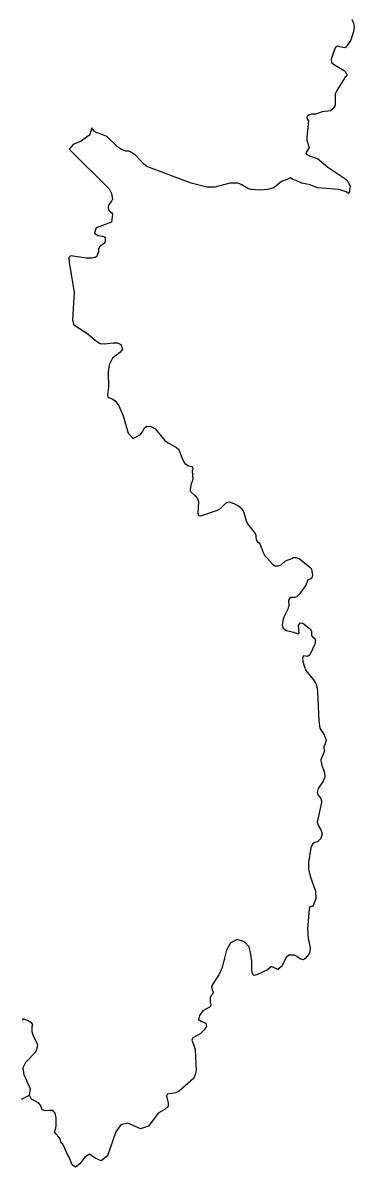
# Model space of a CAD drawing. Header units: metres. Extents: x 0 to 1325, y -1 to 773.
# Drawn here: x 1020.59 to 1026.48, y 278.48 to 298.84 of the extents above; entities that cross this region are included whole.
import ezdxf

# ---------------------------------------------------------------- set-up
doc = ezdxf.new("R2010")
doc.units = ezdxf.units.M

msp = doc.modelspace()

# ---------------------------------------------------------------- linework, layer by layer
at = {"layer": 'SCORE'}
for points in [[(1026.44, 298.908), (1026.47, 298.838)], [(1026.47, 298.838), (1026.48, 298.768)], [(1026.48, 298.768), (1026.47, 298.688)], [(1026.47, 298.688), (1026.42, 298.538)], [(1026.14, 298.398), (1026.07, 298.198)], [(1026.18, 298.428), (1026.14, 298.398)], [(1026.25, 298.408), (1026.18, 298.428)], [(1026.32, 298.398), (1026.25, 298.408)], [(1026.37, 298.458), (1026.32, 298.398)], [(1026.42, 298.538), (1026.37, 298.458)], [(1026.07, 298.198), (1026.08, 298.138)], [(1026.08, 298.138), (1026.13, 298.098)], [(1026.13, 298.098), (1026.3, 297.998)], [(1026.3, 297.998), (1026.32, 297.978)], [(1026.32, 297.978), (1026.35, 297.918)], [(1026.32, 297.878), (1026.17, 297.638)], [(1026.35, 297.898), (1026.32, 297.878)], [(1026.35, 297.918), (1026.35, 297.898)], [(1026.17, 297.638), (1026.14, 297.578)], [(1026.14, 297.578), (1026.14, 297.378)], [(1026.14, 297.378), (1026.11, 297.318)], [(1025.68, 297.208), (1025.64, 297.168)], [(1025.64, 297.168), (1025.64, 297.148)], [(1025.64, 297.148), (1025.65, 297.128)], [(1025.65, 297.128), (1025.67, 297.098)], [(1025.72, 297.218), (1025.68, 297.208)], [(1025.8, 297.218), (1025.72, 297.218)], [(1025.91, 297.258), (1025.8, 297.218)], [(1026.06, 297.278), (1025.91, 297.258)], [(1026.11, 297.318), (1026.06, 297.278)], [(1021.81, 296.978), (1021.79, 296.898)], [(1021.86, 296.908), (1021.81, 296.978)], [(1025.67, 297.098), (1025.64, 296.808)], [(1021.62, 296.738), (1021.48, 296.678)], [(1021.76, 296.838), (1021.62, 296.738)], [(1021.78, 296.868), (1021.76, 296.838)], [(1021.79, 296.898), (1021.78, 296.868)], [(1021.9, 296.888), (1021.86, 296.908)], [(1021.93, 296.878), (1021.9, 296.888)], [(1022.01, 296.848), (1021.93, 296.878)], [(1022.08, 296.818), (1022.01, 296.848)], [(1022.27, 296.638), (1022.08, 296.818)], [(1025.64, 296.808), (1025.64, 296.758)], [(1025.64, 296.758), (1025.67, 296.658)], [(1021.48, 296.678), (1021.41, 296.598)], [(1021.41, 296.598), (1022.12, 295.888)], [(1022.34, 296.588), (1022.27, 296.638)], [(1022.42, 296.558), (1022.34, 296.588)], [(1022.47, 296.558), (1022.42, 296.558)], [(1022.52, 296.538), (1022.47, 296.558)], [(1022.59, 296.488), (1022.52, 296.538)], [(1025.64, 296.558), (1025.62, 296.528)], [(1025.62, 296.528), (1025.64, 296.498)], [(1025.68, 296.628), (1025.64, 296.558)], [(1025.67, 296.658), (1025.68, 296.628)], [(1022.74, 296.328), (1022.59, 296.488)], [(1022.79, 296.288), (1022.74, 296.328)], [(1025.64, 296.498), (1025.7, 296.468)], [(1025.7, 296.468), (1025.77, 296.448)], [(1025.77, 296.448), (1025.83, 296.428)], [(1025.83, 296.428), (1026.01, 296.278)], [(1023.58, 295.988), (1022.79, 296.288)], [(1026.01, 296.278), (1026.35, 296.048)], [(1023.86, 295.918), (1023.58, 295.988)], [(1024, 295.918), (1023.86, 295.918)], [(1024.27, 295.988), (1024, 295.918)], [(1024.41, 295.988), (1024.27, 295.988)], [(1024.47, 295.968), (1024.41, 295.988)], [(1024.59, 295.898), (1024.47, 295.968)], [(1025.05, 295.908), (1024.94, 295.878)], [(1025.19, 296.018), (1025.05, 295.908)], [(1025.29, 296.058), (1025.19, 296.018)], [(1025.35, 296.088), (1025.29, 296.058)], [(1025.39, 296.058), (1025.35, 296.088)], [(1025.45, 296.038), (1025.39, 296.058)], [(1025.55, 295.988), (1025.45, 296.038)], [(1025.7, 295.958), (1025.55, 295.988)], [(1025.83, 295.908), (1025.7, 295.958)], [(1026.21, 295.878), (1025.83, 295.908)], [(1026.35, 296.048), (1026.41, 295.938)], [(1026.41, 295.938), (1026.39, 295.818)], [(1022.12, 295.888), (1022.16, 295.808)], [(1022.16, 295.808), (1022.18, 295.708)], [(1022.18, 295.708), (1022.16, 295.668)], [(1024.65, 295.878), (1024.59, 295.898)], [(1024.8, 295.868), (1024.65, 295.878)], [(1024.94, 295.878), (1024.8, 295.868)], [(1026.34, 295.838), (1026.21, 295.878)], [(1026.38, 295.808), (1026.34, 295.838)], [(1026.39, 295.818), (1026.38, 295.808)], [(1022.11, 295.598), (1022.1, 295.558)], [(1022.1, 295.558), (1022.11, 295.518)], [(1022.16, 295.668), (1022.11, 295.598)], [(1022.11, 295.518), (1022.13, 295.488)], [(1022.16, 295.298), (1021.89, 295.198)], [(1022.13, 295.488), (1022.16, 295.468)], [(1022.16, 295.468), (1022.18, 295.438)], [(1022.18, 295.438), (1022.16, 295.298)], [(1021.89, 295.198), (1021.86, 295.098)], [(1021.86, 295.098), (1021.92, 295.058)], [(1021.92, 295.058), (1022, 295.048)], [(1022.02, 294.908), (1021.95, 294.858)], [(1022, 295.048), (1022.05, 295.028)], [(1022.05, 294.948), (1022.02, 294.908)], [(1022.05, 295.028), (1022.05, 294.948)], [(1021.43, 294.698), (1021.4, 294.668)], [(1021.72, 294.658), (1021.43, 294.698)], [(1021.9, 294.688), (1021.87, 294.668)], [(1021.91, 294.728), (1021.9, 294.688)], [(1021.93, 294.768), (1021.91, 294.728)], [(1021.95, 294.858), (1021.93, 294.808)], [(1021.93, 294.808), (1021.93, 294.768)], [(1021.4, 294.668), (1021.41, 294.578)], [(1021.41, 294.578), (1021.5, 294.048)], [(1021.81, 294.658), (1021.72, 294.658)], [(1021.87, 294.668), (1021.81, 294.658)], [(1021.5, 294.048), (1021.47, 293.558)], [(1021.47, 293.558), (1021.49, 293.468)], [(1021.49, 293.468), (1021.74, 293.308)], [(1021.74, 293.308), (1021.88, 293.188)], [(1021.88, 293.188), (1021.96, 293.138)], [(1021.96, 293.138), (1022.04, 293.128)], [(1022.04, 293.128), (1022.19, 293.148)], [(1022.19, 293.148), (1022.27, 293.148)], [(1022.27, 293.148), (1022.33, 293.118)], [(1022.33, 293.118), (1022.36, 293.038)], [(1022.18, 292.878), (1022.12, 292.758)], [(1022.31, 292.978), (1022.18, 292.878)], [(1022.36, 293.038), (1022.31, 292.978)], [(1022.12, 292.758), (1022.1, 292.628)], [(1022.1, 292.628), (1022.11, 292.358)], [(1022.11, 292.358), (1022.09, 292.218)], [(1022.09, 292.218), (1022.1, 292.178)], [(1022.1, 292.178), (1022.17, 292.158)], [(1022.17, 292.158), (1022.23, 292.118)], [(1022.23, 292.118), (1022.29, 292.028)], [(1022.29, 292.028), (1022.37, 291.848)], [(1022.37, 291.848), (1022.46, 291.538)], [(1022.72, 291.578), (1022.75, 291.638)], [(1022.75, 291.638), (1022.79, 291.668)], [(1022.79, 291.668), (1022.86, 291.658)], [(1022.86, 291.658), (1022.94, 291.618)], [(1022.46, 291.538), (1022.55, 291.448)], [(1022.55, 291.448), (1022.68, 291.518)], [(1022.68, 291.518), (1022.72, 291.578)], [(1022.94, 291.618), (1023.11, 291.408)], [(1023.11, 291.408), (1023.17, 291.368)], [(1023.17, 291.368), (1023.32, 291.288)], [(1023.32, 291.288), (1023.36, 291.248)], [(1023.36, 291.248), (1023.42, 291.088)], [(1023.42, 291.088), (1023.47, 290.998)], [(1023.47, 290.998), (1023.53, 290.958)], [(1023.53, 290.958), (1023.59, 290.948)], [(1023.59, 290.948), (1023.61, 290.918)], [(1023.61, 290.918), (1023.6, 290.868)], [(1023.6, 290.868), (1023.61, 290.718)], [(1023.58, 290.638), (1023.56, 290.538)], [(1023.6, 290.678), (1023.58, 290.638)], [(1023.61, 290.718), (1023.6, 290.678)], [(1023.56, 290.538), (1023.56, 290.508)], [(1023.56, 290.508), (1023.58, 290.488)], [(1023.58, 290.488), (1023.65, 290.428)], [(1023.65, 290.428), (1023.69, 290.378)], [(1023.69, 290.378), (1023.71, 290.318)], [(1023.71, 290.318), (1023.7, 290.118)], [(1024.1, 290.198), (1024.21, 290.308)], [(1024.21, 290.308), (1024.26, 290.318)], [(1024.26, 290.318), (1024.34, 290.288)], [(1024.34, 290.288), (1024.42, 290.248)], [(1024.42, 290.248), (1024.47, 290.208)], [(1024.47, 290.208), (1024.51, 290.148)], [(1023.7, 290.118), (1023.71, 290.078)], [(1023.71, 290.078), (1023.75, 290.068)], [(1023.75, 290.068), (1024.05, 290.168)], [(1024.05, 290.168), (1024.1, 290.198)], [(1024.51, 290.148), (1024.56, 289.978)], [(1024.56, 289.978), (1024.58, 289.928)], [(1024.58, 289.928), (1024.72, 289.758)], [(1024.72, 289.758), (1024.73, 289.728)], [(1024.73, 289.728), (1024.73, 289.678)], [(1024.73, 289.678), (1024.74, 289.628)], [(1024.74, 289.628), (1024.76, 289.608)], [(1024.76, 289.608), (1024.79, 289.588)], [(1024.79, 289.588), (1024.81, 289.558)], [(1024.81, 289.558), (1024.86, 289.418)], [(1024.86, 289.418), (1024.89, 289.358)], [(1024.89, 289.358), (1024.94, 289.308)], [(1024.94, 289.308), (1025.03, 289.208)], [(1025.03, 289.208), (1025.07, 289.178)], [(1025.13, 289.178), (1025.18, 289.198)], [(1025.18, 289.198), (1025.26, 289.268)], [(1025.26, 289.268), (1025.37, 289.308)], [(1025.37, 289.308), (1025.4, 289.328)], [(1025.4, 289.328), (1025.44, 289.328)], [(1025.44, 289.328), (1025.5, 289.308)], [(1025.5, 289.308), (1025.69, 289.158)], [(1025.07, 289.178), (1025.13, 289.178)], [(1025.69, 289.158), (1025.72, 289.128)], [(1025.72, 289.128), (1025.73, 289.078)], [(1025.73, 289.078), (1025.74, 289.018)], [(1025.74, 289.018), (1025.73, 288.968)], [(1025.62, 288.838), (1025.5, 288.668)], [(1025.65, 288.918), (1025.62, 288.838)], [(1025.67, 288.928), (1025.65, 288.918)], [(1025.71, 288.948), (1025.67, 288.928)], [(1025.73, 288.968), (1025.71, 288.948)], [(1025.34, 288.618), (1025.31, 288.568)], [(1025.38, 288.618), (1025.34, 288.618)], [(1025.42, 288.618), (1025.38, 288.618)], [(1025.46, 288.628), (1025.42, 288.618)], [(1025.5, 288.668), (1025.46, 288.628)], [(1025.3, 288.408), (1025.23, 288.268)], [(1025.32, 288.478), (1025.3, 288.408)], [(1025.31, 288.568), (1025.32, 288.478)], [(1025.21, 288.198), (1025.2, 288.128)], [(1025.23, 288.268), (1025.21, 288.198)], [(1025.49, 288.118), (1025.52, 288.168)], [(1025.52, 288.168), (1025.57, 288.158)], [(1025.2, 288.128), (1025.22, 288.068)], [(1025.22, 288.068), (1025.27, 288.028)], [(1025.27, 288.028), (1025.41, 287.998)], [(1025.41, 287.998), (1025.47, 287.968)], [(1025.47, 287.968), (1025.5, 287.978)], [(1025.5, 287.978), (1025.49, 288.118)], [(1025.57, 288.158), (1025.7, 288.058)], [(1025.7, 288.058), (1025.72, 288.018)], [(1025.72, 288.018), (1025.72, 287.938)], [(1025.78, 287.788), (1025.69, 287.598)], [(1025.72, 287.938), (1025.74, 287.918)], [(1025.74, 287.918), (1025.77, 287.898)], [(1025.77, 287.898), (1025.79, 287.858)], [(1025.79, 287.858), (1025.78, 287.788)], [(1025.58, 287.578), (1025.56, 287.538)], [(1025.65, 287.568), (1025.58, 287.578)], [(1025.69, 287.598), (1025.65, 287.568)], [(1025.56, 287.538), (1025.57, 287.478)], [(1025.57, 287.478), (1025.59, 287.398)], [(1025.59, 287.398), (1025.62, 287.318)], [(1025.62, 287.318), (1025.76, 287.148)], [(1025.76, 287.148), (1025.8, 287.088)], [(1025.8, 287.088), (1025.82, 287.008)], [(1025.82, 287.008), (1025.83, 286.938)], [(1025.83, 286.938), (1025.85, 286.418)], [(1025.85, 286.418), (1025.87, 286.288)], [(1025.87, 286.288), (1025.95, 286.158)], [(1025.95, 286.158), (1025.98, 286.078)], [(1025.96, 285.998), (1025.94, 285.958)], [(1025.94, 285.958), (1025.94, 285.928)], [(1025.94, 285.928), (1025.95, 285.888)], [(1025.98, 286.078), (1025.96, 285.998)], [(1025.94, 285.858), (1025.89, 285.728)], [(1025.89, 285.728), (1025.9, 285.648)], [(1025.95, 285.888), (1025.94, 285.858)], [(1025.9, 285.648), (1025.95, 285.498)], [(1025.93, 285.348), (1025.84, 285.218)], [(1025.96, 285.418), (1025.93, 285.348)], [(1025.95, 285.498), (1025.96, 285.418)], [(1025.84, 285.218), (1025.82, 285.148)], [(1025.82, 285.148), (1025.84, 285.098)], [(1025.9, 284.968), (1025.82, 284.618)], [(1025.84, 285.098), (1025.89, 285.038)], [(1025.89, 285.038), (1025.9, 284.998)], [(1025.9, 284.998), (1025.9, 284.968)], [(1025.82, 284.618), (1025.85, 284.538)], [(1025.85, 284.538), (1025.89, 284.478)], [(1025.89, 284.328), (1025.83, 284.268)], [(1025.89, 284.478), (1025.91, 284.408)], [(1025.91, 284.408), (1025.89, 284.328)], [(1025.71, 284.158), (1025.67, 283.898)], [(1025.74, 284.228), (1025.71, 284.158)], [(1025.78, 284.258), (1025.74, 284.228)], [(1025.83, 284.268), (1025.78, 284.258)], [(1025.67, 283.898), (1025.67, 283.778)], [(1025.67, 283.778), (1025.7, 283.658)], [(1025.7, 283.658), (1025.79, 283.388)], [(1025.79, 283.388), (1025.8, 283.258)], [(1025.69, 283.108), (1025.68, 283.068)], [(1025.71, 283.118), (1025.69, 283.108)], [(1025.74, 283.118), (1025.71, 283.118)], [(1025.76, 283.138), (1025.74, 283.118)], [(1025.8, 283.258), (1025.76, 283.138)], [(1025.68, 283.068), (1025.65, 282.718)], [(1025.65, 282.718), (1025.66, 282.548)], [(1024.28, 282.468), (1024.21, 282.338)], [(1024.4, 282.528), (1024.28, 282.468)], [(1024.53, 282.488), (1024.4, 282.528)], [(1024.61, 282.398), (1024.53, 282.488)], [(1025.66, 282.548), (1025.7, 282.388)], [(1024.21, 282.338), (1024.13, 282.028)], [(1024.64, 282.268), (1024.61, 282.398)], [(1024.66, 282.138), (1024.64, 282.268)], [(1025.68, 282.278), (1025.64, 282.228)], [(1025.69, 282.308), (1025.68, 282.278)], [(1025.7, 282.388), (1025.69, 282.308)], [(1024.66, 281.998), (1024.66, 282.138)], [(1025.27, 282.208), (1025.19, 282.048)], [(1025.32, 282.248), (1025.27, 282.208)], [(1025.42, 282.248), (1025.32, 282.248)], [(1025.46, 282.228), (1025.42, 282.248)], [(1025.5, 282.198), (1025.46, 282.228)], [(1025.53, 282.178), (1025.5, 282.198)], [(1025.58, 282.168), (1025.53, 282.178)], [(1025.61, 282.188), (1025.58, 282.168)], [(1025.64, 282.228), (1025.61, 282.188)], [(1024.07, 281.898), (1023.95, 281.708)], [(1024.13, 282.028), (1024.07, 281.898)], [(1024.67, 281.918), (1024.66, 281.998)], [(1024.7, 281.888), (1024.67, 281.918)], [(1024.75, 281.898), (1024.7, 281.888)], [(1024.94, 281.988), (1024.75, 281.898)], [(1025.01, 282.048), (1024.94, 281.988)], [(1025.12, 281.998), (1025.01, 282.048)], [(1025.19, 282.048), (1025.12, 281.998)], [(1023.95, 281.708), (1023.94, 281.678)], [(1023.94, 281.678), (1023.97, 281.578)], [(1023.94, 281.538), (1023.92, 281.498)], [(1023.92, 281.498), (1023.92, 281.418)], [(1023.96, 281.558), (1023.94, 281.538)], [(1023.97, 281.578), (1023.96, 281.558)], [(1023.79, 281.258), (1023.73, 281.178)], [(1023.92, 281.328), (1023.79, 281.258)], [(1023.92, 281.418), (1023.93, 281.368)], [(1023.93, 281.368), (1023.92, 281.328)], [(1020.59, 281.118), (1020.58, 281.088)], [(1020.67, 281.088), (1020.59, 281.118)], [(1020.74, 281.048), (1020.67, 281.088)], [(1020.76, 281.018), (1020.74, 281.048)], [(1023.73, 281.178), (1023.71, 281.108)], [(1023.71, 281.108), (1023.77, 281.068)], [(1023.77, 281.068), (1023.84, 281.038)], [(1023.84, 281.038), (1023.85, 280.978)], [(1020.75, 280.978), (1020.76, 281.018)], [(1020.75, 280.888), (1020.75, 280.978)], [(1020.77, 280.818), (1020.75, 280.888)], [(1023.74, 280.848), (1023.61, 280.778)], [(1023.8, 280.908), (1023.74, 280.848)], [(1023.85, 280.978), (1023.8, 280.908)], [(1020.83, 280.708), (1020.77, 280.818)], [(1020.82, 280.538), (1020.85, 280.648)], [(1020.85, 280.648), (1020.83, 280.708)], [(1023.61, 280.778), (1023.59, 280.738)], [(1023.59, 280.738), (1023.63, 280.648)], [(1023.63, 280.648), (1023.65, 280.568)], [(1020.64, 280.348), (1020.82, 280.538)], [(1023.65, 280.568), (1023.67, 280.208)], [(1020.59, 280.248), (1020.64, 280.348)], [(1020.61, 280.118), (1020.59, 280.248)], [(1020.72, 279.868), (1020.61, 280.118)], [(1023.62, 280.058), (1023.37, 279.838)], [(1023.63, 280.068), (1023.62, 280.058)], [(1023.66, 280.138), (1023.63, 280.068)], [(1023.67, 280.208), (1023.66, 280.138)], [(1020.7, 279.758), (1020.72, 279.868)], [(1023.37, 279.838), (1023.31, 279.798)], [(1020.56, 279.688), (1020.7, 279.758)], [(1020.74, 279.688), (1020.7, 279.758)], [(1020.87, 279.618), (1020.74, 279.688)], [(1020.9, 279.578), (1020.87, 279.618)], [(1023.16, 279.778), (1023.14, 279.738)], [(1023.14, 279.738), (1023.17, 279.618)], [(1023.31, 279.798), (1023.16, 279.778)], [(1023.17, 279.618), (1023.17, 279.558)], [(1020.93, 279.498), (1020.9, 279.578)], [(1020.98, 279.478), (1020.93, 279.498)], [(1021.05, 279.488), (1020.98, 279.478)], [(1021.12, 279.488), (1021.05, 279.488)], [(1021.16, 279.438), (1021.12, 279.488)], [(1021.18, 279.358), (1021.16, 279.438)], [(1022.99, 279.438), (1022.82, 279.208)], [(1023.12, 279.508), (1022.99, 279.438)], [(1023.17, 279.558), (1023.12, 279.508)], [(1021.17, 279.178), (1021.18, 279.208)], [(1021.18, 279.208), (1021.18, 279.358)], [(1022.33, 279.228), (1022.24, 279.108)], [(1022.45, 279.258), (1022.33, 279.228)], [(1022.68, 279.158), (1022.45, 279.258)], [(1022.82, 279.208), (1022.68, 279.158)], [(1021.15, 279.098), (1021.16, 279.138)], [(1021.17, 279.068), (1021.15, 279.098)], [(1021.16, 279.138), (1021.17, 279.178)], [(1021.23, 279.008), (1021.17, 279.068)], [(1021.25, 278.978), (1021.23, 279.008)], [(1022.24, 279.108), (1022.09, 278.678)], [(1021.26, 278.928), (1021.25, 278.978)], [(1021.31, 278.868), (1021.26, 278.928)], [(1021.37, 278.728), (1021.31, 278.868)], [(1021.41, 278.658), (1021.37, 278.728)], [(1021.46, 278.518), (1021.41, 278.658)], [(1021.69, 278.658), (1021.6, 278.538)], [(1021.77, 278.708), (1021.69, 278.658)], [(1021.87, 278.638), (1021.77, 278.708)], [(1021.98, 278.588), (1021.87, 278.638)], [(1022.09, 278.678), (1021.98, 278.588)], [(1021.52, 278.478), (1021.46, 278.518)], [(1021.6, 278.538), (1021.52, 278.478)]]:
    msp.add_lwpolyline(points, dxfattribs=at)

doc.saveas('drawing.dxf')
